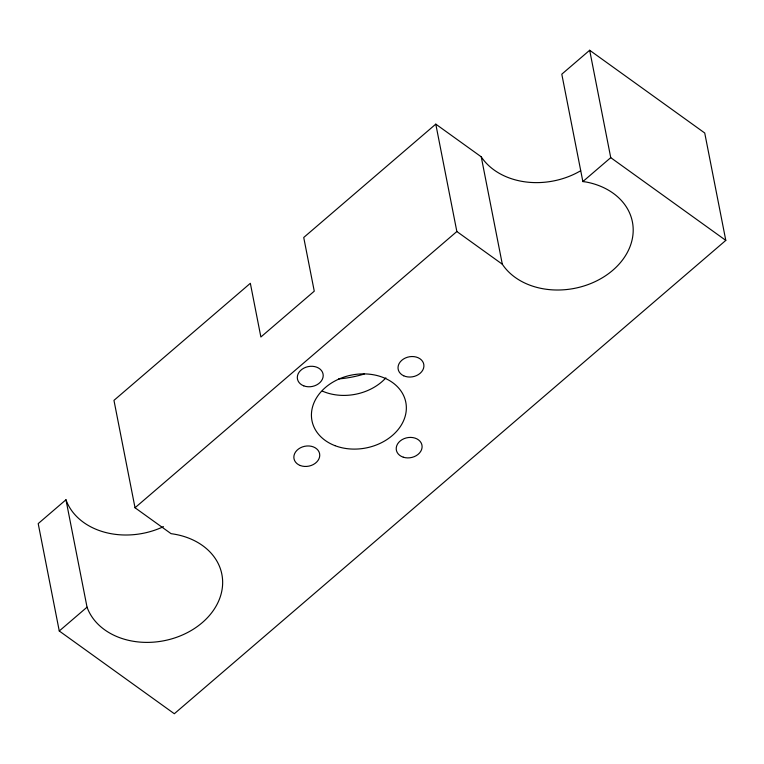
<?xml version="1.0" encoding="UTF-8"?>
<svg xmlns="http://www.w3.org/2000/svg" width="764" height="764" viewBox="0 0 764 764"><rect width="100%" height="100%" fill="white"/><g stroke="black" fill="none" stroke-linecap="round" stroke-linejoin="round"><path stroke-width="1.15" d="M435.786 124.131L303.728 237.48L314.262 291.179L260.877 337L250.344 283.301L113.96 400.365L135.027 507.754L171.069 533.673A69.562 54.063 -11.1 0 1 202.746 622.221A69.562 54.063 -11.1 0 1 87.039 607.17L59.267 630.997L174.326 713.738L725.8 240.393L704.733 133.003L589.674 50.262L561.798 74.184L582.865 181.574L586.189 182.023A69.562 54.063 -11.1 0 1 616.185 267.161A69.562 54.063 -11.1 0 1 502.311 264.21L456.853 231.521L435.786 124.131L481.244 156.821A69.562 54.063 -11.1 0 0 580.659 170.754M163.467 526.644A69.562 54.063 -11.1 0 1 65.962 499.771L38.2 523.607L59.267 630.997M135.027 507.754L456.853 231.521M582.865 181.574L610.742 157.651L589.674 50.262M610.742 157.651L725.8 240.393M481.244 156.821L502.311 264.21M65.962 499.771L87.039 607.17M364.285 374.007A95.643 74.328 -11.1 0 1 338.605 378.925M385.896 377.865A47.826 37.169 -11.1 0 1 322.351 391.101M334.985 445.66A47.826 37.169 -11.1 0 0 406.352 408.043A47.826 37.169 -11.1 0 0 335.32 380.787A47.826 37.169 -11.1 0 0 334.985 445.66M303.747 385.849A13.045 10.133 -11.1 0 0 323.21 375.582A13.045 10.133 -11.1 0 0 303.833 368.152A13.045 10.133 -11.1 0 0 303.747 385.849M403.707 375.792A13.045 10.133 -11.1 0 0 423.886 366.548A13.045 10.133 -11.1 0 0 405.321 358.029A13.045 10.133 -11.1 0 0 403.707 375.792M403.306 457.206A13.045 10.133 -11.1 0 0 422.091 446.128A13.045 10.133 -11.1 0 0 402.103 439.634A13.045 10.133 -11.1 0 0 403.306 457.206M300.281 465.524A13.045 10.133 -11.1 0 0 319.753 455.258A13.045 10.133 -11.1 0 0 300.376 447.828A13.045 10.133 -11.1 0 0 300.281 465.524"/></g></svg>
